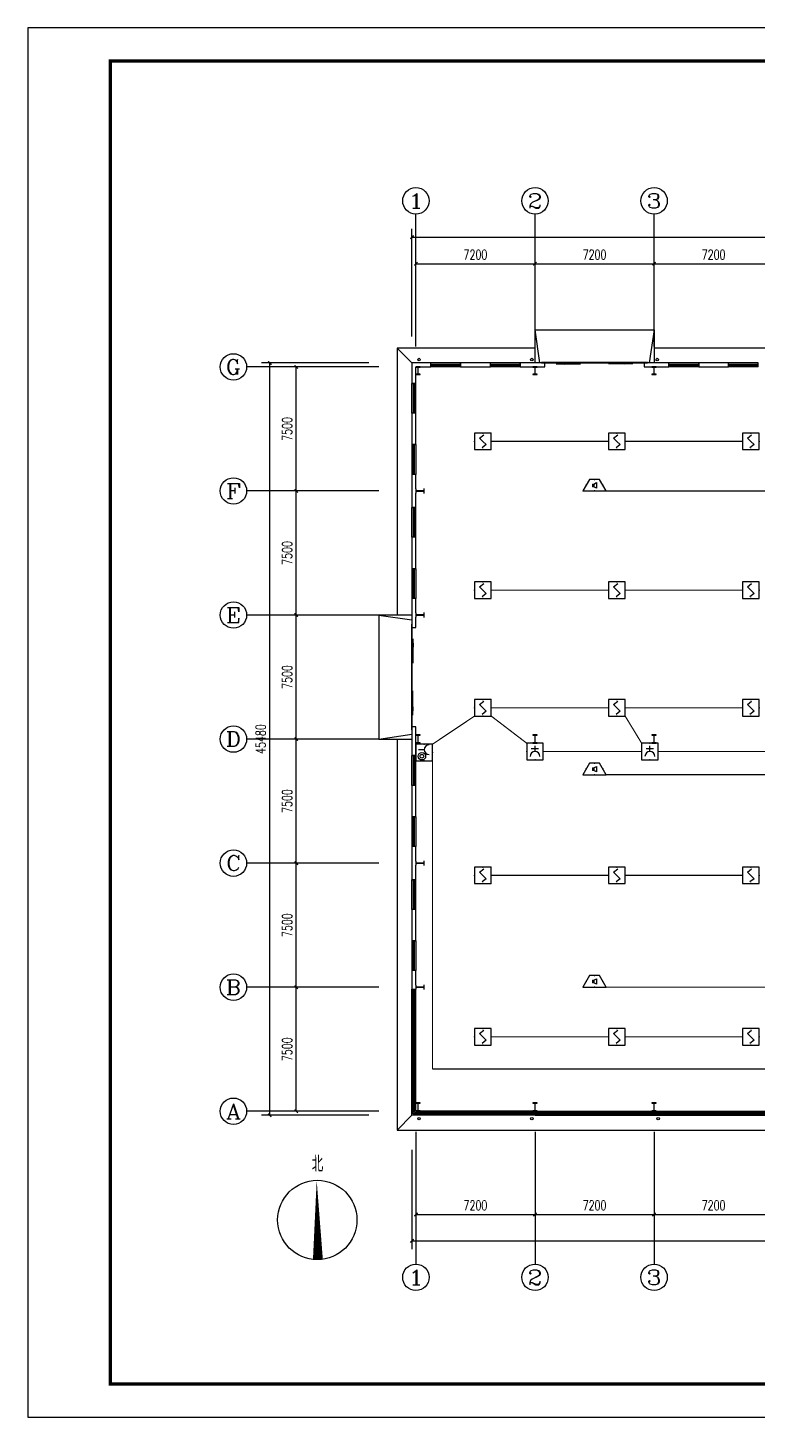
# Model space of a CAD drawing. Extents: x 4929870 to 5205508, y 4505833 to 4862647.
# Drawn here: x 5086708 to 5130884, y 4597045 to 4681045 of the extents above; entities that cross this region are included whole.
import ezdxf
from ezdxf.enums import TextEntityAlignment as Align

# ---------------------------------------------------------------- set-up
doc = ezdxf.new("R2010")
doc.units = 0
doc.header["$LTSCALE"] = 1000
doc.header["$MEASUREMENT"] = 0
doc.layers.get('0').update_dxf_attribs({"color": 4, "linetype": 'CONTINUOUS'})
doc.layers.get('Defpoints').update_dxf_attribs({"linetype": 'CONTINUOUS'})
for name, color, linetype in [('AXIS', 3, 'CONTINUOUS'), ('AXIS_TEXT', 7, 'CONTINUOUS'), ('COLUMN', 9, 'CONTINUOUS'), ('DIM_SYMB', 3, 'CONTINUOUS'), ('EQUIP-消防', 3, 'CONTINUOUS'), ('EVTR', 2, 'CONTINUOUS'), ('PUB_TEXT', 7, 'CONTINUOUS'), ('PUB_TITLE', 4, 'CONTINUOUS'), ('WALL', 5, 'CONTINUOUS'), ('WINDOW', 4, 'CONTINUOUS'), ('WIRE-消防广播', 5, 'TG_BC'), ('WIRE-消防电话', 6, 'TG_F'), ('WIRE-照明', 4, 'CONTINUOUS')]:
    doc.layers.add(name, color=color, linetype=linetype)
doc.styles.add('_TCH_AXIS', font='COMPLEX', dxfattribs={"bigfont": 'GBCBIG'})
doc.styles.add('_TCH_DIM', font='SIMPLEX', dxfattribs={"bigfont": 'GBCBIG'})
doc.styles.add('_TCH_DIM_T3', font='SIMPLEX', dxfattribs={"width": 0.705882, "bigfont": 'GBCBIG'})
doc.styles.add('COMPLEX', font='COMPLEX')
doc.styles.get("Standard").update_dxf_attribs({"font": 'GBENOR', "bigfont": 'GBCBIG'})
doc.styles.add('TG_LINETYPE', font='SIMPLEX', dxfattribs={"width": 0.8, "height": 3, "bigfont": 'HZTXT'})
doc.linetypes.add('TG_BC', pattern='A,2,-0.85,["BC",TG_LINETYPE,S=0.1,R=0,X=-0.65,Y=-0.15],0', length=2.85)
doc.linetypes.add('TG_C', pattern='A,2,-0.4,["C",TG_LINETYPE,S=0.1,R=0,X=-0.27,Y=-0.15],0', length=2.4)
doc.linetypes.add('TG_F', pattern='A,2,-0.4,["F",TG_LINETYPE,S=0.1,R=0,X=-0.28,Y=-0.15],0', length=2.4)
doc.dimstyles.new('_TCH_ARCH&&200', dxfattribs={"dimtxt": 595, "dimasz": 200, "dimexe": 500, "dimexo": 600, "dimgap": 252.5, "dimtad": 1, "dimdec": 0, "dimzin": 0, "dimdsep": 46, "dimtxsty": '_TCH_DIM_T3', "dimblk": 'ARCHTICK', "dimcen": 0.09, "dimclrt": 7, "dimazin": 2, "dimtfac": 1, "dimtdec": 0, "dimtix": 1, "dimtmove": 2, "dimatfit": 3, "dimfxl": 0, "dimtolj": 1, "dimtzin": 0, "dimarcsym": 0})

# ---------------------------------------------------------------- blocks, each defined once
blk = doc.blocks.new('$equip$00002649')
for p, q in [((-0.5, 0.5), (-0.5, -0.5)), ((0.5, 0.5), (-0.5, 0.5)), ((-0.2, 0.2), (0.05, 0.4)), ((0, 0), (-0.2, 0.2)), ((0, 0), (0.2, -0.2)), ((0.5, -0.5), (0.5, 0.5)), ((-0.5, -0.5), (0.5, -0.5)), ((0.2, -0.2), (-0.05, -0.4))]:
    blk.add_line(p, q)
at = {"const_width": 0.04}
blk.add_lwpolyline([(-0.5, 0.5), (0.5, 0.5), (0.5, -0.5), (-0.5, -0.5), (-0.5, 0.5), (0.5, 0.5)], dxfattribs=at)
for p in [(-0.5, 0), (0, 0.5), (0.5, 0), (0, -0.5)]:
    blk.add_point(p)
at = {"color": 7, "flags": 1}
for tag, height, p in [('A', 0.00002, (0, 0)), ('B', 0.4, (0.762, -0.208))]:
    blk.add_attdef(tag, text='', height=height, dxfattribs=at).set_placement(p, align=Align.MIDDLE_CENTER)
blk = doc.blocks.new('$equip$00002656')
for p, q in [((-0.5, 1), (-0.5, 0)), ((0.5, 1), (-0.5, 1)), ((0.5, 0), (0.5, 1)), ((-0.5, 0), (0.5, 0)), ((-0.219, 0.331), (0.222, 0.331)), ((0, 0.5), (0, 0.15))]:
    blk.add_line(p, q)
at = {"const_width": 0.04}
blk.add_lwpolyline([(-0.5, 1), (0.5, 1), (0.5, 0), (-0.5, 0), (-0.5, 1), (0.5, 1)], dxfattribs=at)
blk.add_arc((0, 0.8), 0.3, 180, 0)
for p in [(0, 1), (-0.5, 0.5), (0, 0), (0.5, 0.5)]:
    blk.add_point(p)
at = {"color": 7, "flags": 1}
for tag, height, p in [('A', 0.00002, (0, 0)), ('B', 0.4, (0.762, 0.292))]:
    blk.add_attdef(tag, text='', height=height, dxfattribs=at).set_placement(p, align=Align.MIDDLE_CENTER)
blk = doc.blocks.new('$equip$00002655')
for p, q in [((-0.5, 1), (-0.5, 0)), ((0.5, 1), (-0.5, 1)), ((0.5, 0), (0.5, 1)), ((-0.5, 0), (0.5, 0)), ((-0.169, 0.5), (-0.169, 0.15))]:
    blk.add_line(p, q)
at = {"const_width": 0.04}
blk.add_lwpolyline([(-0.5, 1), (0.5, 1), (0.5, 0), (-0.5, 0), (-0.5, 1), (0.5, 1)], dxfattribs=at)
for radius in [0.226, 0.113]:
    blk.add_circle((0.227, 0.36), radius)
blk.add_arc((-0.169, 0.8), 0.3, 180, 0)
for p in [(0, 1), (-0.5, 0.5), (0, 0), (0.5, 0.5)]:
    blk.add_point(p)
at = {"color": 7, "flags": 1}
for tag, height, p in [('A', 0.00002, (0, 0)), ('B', 0.4, (0.762, 0.292))]:
    blk.add_attdef(tag, text='', height=height, dxfattribs=at).set_placement(p, align=Align.MIDDLE_CENTER)
blk = doc.blocks.new('$equip$00002677')
for p, q in [((-0.3, 0.699), (-0.703, 0)), ((-0.703, 0), (0.703, 0)), ((0.3, 0.699), (-0.3, 0.699)), ((-0.117, 0.421), (-0.117, 0.26)), ((-0.117, 0.421), (-0.036, 0.421)), ((-0.036, 0.26), (-0.117, 0.26)), ((-0.036, 0.421), (0.118, 0.503)), ((-0.036, 0.421), (-0.036, 0.26)), ((0.118, 0.173), (-0.036, 0.26)), ((0.118, 0.503), (0.118, 0.173)), ((0.703, 0), (0.3, 0.699))]:
    blk.add_line(p, q)
at = {"const_width": 0.04}
blk.add_lwpolyline([(-0.3, 0.699), (0.3, 0.699), (0.703, 0), (-0.703, 0), (-0.3, 0.699), (0.3, 0.699)], dxfattribs=at)
blk.add_lwpolyline([(-0.3, 0.699), (0.3, 0.699), (0.703, 0), (-0.703, 0), (-0.3, 0.699), (0.3, 0.699)], dxfattribs=at)
for p in [(-0.501, 0.349), (0, 0.699), (0, 0), (0.502, 0.349)]:
    blk.add_point(p)
at = {"color": 7, "flags": 1}
for tag, height, p in [('A', 0.00002, (0, 0)), ('B', 0.4, (0.961, 0.299))]:
    blk.add_attdef(tag, text='', height=height, dxfattribs=at).set_placement(p, align=Align.MIDDLE_CENTER)
blk = doc.blocks.new('_ArchTick')
at = {"color": 0, "linetype": 'ByBlock', "const_width": 0.4}
blk.add_lwpolyline([(-0.5, -0.5), (0.5, 0.5)], dxfattribs=at)
blk = doc.blocks.new('*D101')
at = {"layer": 'AXIS', "color": 0, "lineweight": -2}
for p, q in [((5110184, 4662382), (5110184, 4667282)), ((5117384, 4662382), (5117384, 4667282)), ((5110184, 4666782), (5117384, 4666782))]:
    blk.add_line(p, q, dxfattribs=at)
at = {"layer": 'Defpoints', "color": 0}
for p in [(5117384, 4666782), (5110184, 4661782), (5117384, 4661782)]:
    blk.add_point(p, dxfattribs=at)
at = {"layer": 'AXIS', "color": 0, "lineweight": -2, "xscale": 200, "yscale": 200, "zscale": 200, "rotation": 180}
blk.add_blockref('_ArchTick', (5110184, 4666782), dxfattribs=at)
at = {"layer": 'AXIS', "color": 0, "lineweight": -2, "xscale": 200, "yscale": 200, "zscale": 200}
blk.add_blockref('_ArchTick', (5117384, 4666782), dxfattribs=at)
at = {"layer": 'AXIS', "color": 7, "insert": (5113784, 4667332), "char_height": 595, "attachment_point": 5, "style": '_TCH_DIM_T3'}
blk.add_mtext('\\A1;7200', dxfattribs=at)
blk = doc.blocks.new('*D102')
at = {"layer": 'AXIS', "color": 0, "lineweight": -2}
for p, q in [((5117384, 4662382), (5117384, 4667282)), ((5124584, 4662382), (5124584, 4667282)), ((5117384, 4666782), (5124584, 4666782))]:
    blk.add_line(p, q, dxfattribs=at)
at = {"layer": 'Defpoints', "color": 0}
for p in [(5124584, 4666782), (5117384, 4661782), (5124584, 4661782)]:
    blk.add_point(p, dxfattribs=at)
at = {"layer": 'AXIS', "color": 0, "lineweight": -2, "xscale": 200, "yscale": 200, "zscale": 200, "rotation": 180}
blk.add_blockref('_ArchTick', (5117384, 4666782), dxfattribs=at)
at = {"layer": 'AXIS', "color": 0, "lineweight": -2, "xscale": 200, "yscale": 200, "zscale": 200}
blk.add_blockref('_ArchTick', (5124584, 4666782), dxfattribs=at)
at = {"layer": 'AXIS', "color": 7, "insert": (5120984, 4667332), "char_height": 595, "attachment_point": 5, "style": '_TCH_DIM_T3'}
blk.add_mtext('\\A1;7200', dxfattribs=at)
blk = doc.blocks.new('*D103')
at = {"layer": 'AXIS', "color": 0, "lineweight": -2}
for p, q in [((5124584, 4662382), (5124584, 4667282)), ((5131784, 4662382), (5131784, 4667282)), ((5124584, 4666782), (5131784, 4666782))]:
    blk.add_line(p, q, dxfattribs=at)
at = {"layer": 'Defpoints', "color": 0}
for p in [(5131784, 4666782), (5124584, 4661782), (5131784, 4661782)]:
    blk.add_point(p, dxfattribs=at)
at = {"layer": 'AXIS', "color": 0, "lineweight": -2, "xscale": 200, "yscale": 200, "zscale": 200, "rotation": 180}
blk.add_blockref('_ArchTick', (5124584, 4666782), dxfattribs=at)
at = {"layer": 'AXIS', "color": 0, "lineweight": -2, "xscale": 200, "yscale": 200, "zscale": 200}
blk.add_blockref('_ArchTick', (5131784, 4666782), dxfattribs=at)
at = {"layer": 'AXIS', "color": 7, "insert": (5128184, 4667332), "char_height": 595, "attachment_point": 5, "style": '_TCH_DIM_T3'}
blk.add_mtext('\\A1;7200', dxfattribs=at)
blk = doc.blocks.new('*D110')
at = {"layer": 'AXIS', "color": 0, "lineweight": -2}
for p, q in [((5109944, 4662382), (5109944, 4668882)), ((5175224, 4662382), (5175224, 4668882)), ((5109944, 4668382), (5175224, 4668382))]:
    blk.add_line(p, q, dxfattribs=at)
at = {"layer": 'Defpoints', "color": 0}
for p in [(5175224, 4668382), (5109944, 4661782), (5175224, 4661782)]:
    blk.add_point(p, dxfattribs=at)
at = {"layer": 'AXIS', "color": 0, "lineweight": -2, "xscale": 200, "yscale": 200, "zscale": 200, "rotation": 180}
blk.add_blockref('_ArchTick', (5109944, 4668382), dxfattribs=at)
at = {"layer": 'AXIS', "color": 0, "lineweight": -2, "xscale": 200, "yscale": 200, "zscale": 200}
blk.add_blockref('_ArchTick', (5175224, 4668382), dxfattribs=at)
at = {"layer": 'AXIS', "color": 7, "insert": (5142584, 4668932), "char_height": 595, "attachment_point": 5, "style": '_TCH_DIM_T3'}
blk.add_mtext('\\A1;65280', dxfattribs=at)
blk = doc.blocks.new('*D111')
at = {"layer": 'AXIS', "color": 0, "lineweight": -2}
for p, q in [((5110184, 4613702), (5110184, 4608802)), ((5117384, 4613702), (5117384, 4608802)), ((5110184, 4609302), (5117384, 4609302))]:
    blk.add_line(p, q, dxfattribs=at)
at = {"layer": 'Defpoints', "color": 0}
for p in [(5110184, 4614302), (5117384, 4614302), (5117384, 4609302)]:
    blk.add_point(p, dxfattribs=at)
at = {"layer": 'AXIS', "color": 0, "lineweight": -2, "xscale": 200, "yscale": 200, "zscale": 200, "rotation": 180}
blk.add_blockref('_ArchTick', (5110184, 4609302), dxfattribs=at)
at = {"layer": 'AXIS', "color": 0, "lineweight": -2, "xscale": 200, "yscale": 200, "zscale": 200}
blk.add_blockref('_ArchTick', (5117384, 4609302), dxfattribs=at)
at = {"layer": 'AXIS', "color": 7, "insert": (5113784, 4609852), "char_height": 595, "attachment_point": 5, "style": '_TCH_DIM_T3'}
blk.add_mtext('\\A1;7200', dxfattribs=at)
blk = doc.blocks.new('*D112')
at = {"layer": 'AXIS', "color": 0, "lineweight": -2}
for p, q in [((5117384, 4613702), (5117384, 4608802)), ((5124584, 4613702), (5124584, 4608802)), ((5117384, 4609302), (5124584, 4609302))]:
    blk.add_line(p, q, dxfattribs=at)
at = {"layer": 'Defpoints', "color": 0}
for p in [(5117384, 4614302), (5124584, 4614302), (5124584, 4609302)]:
    blk.add_point(p, dxfattribs=at)
at = {"layer": 'AXIS', "color": 0, "lineweight": -2, "xscale": 200, "yscale": 200, "zscale": 200, "rotation": 180}
blk.add_blockref('_ArchTick', (5117384, 4609302), dxfattribs=at)
at = {"layer": 'AXIS', "color": 0, "lineweight": -2, "xscale": 200, "yscale": 200, "zscale": 200}
blk.add_blockref('_ArchTick', (5124584, 4609302), dxfattribs=at)
at = {"layer": 'AXIS', "color": 7, "insert": (5120984, 4609852), "char_height": 595, "attachment_point": 5, "style": '_TCH_DIM_T3'}
blk.add_mtext('\\A1;7200', dxfattribs=at)
blk = doc.blocks.new('*D113')
at = {"layer": 'AXIS', "color": 0, "lineweight": -2}
for p, q in [((5124584, 4613702), (5124584, 4608802)), ((5131784, 4613702), (5131784, 4608802)), ((5124584, 4609302), (5131784, 4609302))]:
    blk.add_line(p, q, dxfattribs=at)
at = {"layer": 'Defpoints', "color": 0}
for p in [(5124584, 4614302), (5131784, 4614302), (5131784, 4609302)]:
    blk.add_point(p, dxfattribs=at)
at = {"layer": 'AXIS', "color": 0, "lineweight": -2, "xscale": 200, "yscale": 200, "zscale": 200, "rotation": 180}
blk.add_blockref('_ArchTick', (5124584, 4609302), dxfattribs=at)
at = {"layer": 'AXIS', "color": 0, "lineweight": -2, "xscale": 200, "yscale": 200, "zscale": 200}
blk.add_blockref('_ArchTick', (5131784, 4609302), dxfattribs=at)
at = {"layer": 'AXIS', "color": 7, "insert": (5128184, 4609852), "char_height": 595, "attachment_point": 5, "style": '_TCH_DIM_T3'}
blk.add_mtext('\\A1;7200', dxfattribs=at)
blk = doc.blocks.new('*D120')
at = {"layer": 'AXIS', "color": 0, "lineweight": -2}
for p, q in [((5109944, 4613202), (5109944, 4607202)), ((5175224, 4613202), (5175224, 4607202)), ((5109944, 4607702), (5175224, 4607702))]:
    blk.add_line(p, q, dxfattribs=at)
at = {"layer": 'Defpoints', "color": 0}
for p in [(5109944, 4613802), (5175224, 4613802), (5175224, 4607702)]:
    blk.add_point(p, dxfattribs=at)
at = {"layer": 'AXIS', "color": 0, "lineweight": -2, "xscale": 200, "yscale": 200, "zscale": 200, "rotation": 180}
blk.add_blockref('_ArchTick', (5109944, 4607702), dxfattribs=at)
at = {"layer": 'AXIS', "color": 0, "lineweight": -2, "xscale": 200, "yscale": 200, "zscale": 200}
blk.add_blockref('_ArchTick', (5175224, 4607702), dxfattribs=at)
at = {"layer": 'AXIS', "color": 7, "insert": (5142584, 4608252), "char_height": 595, "attachment_point": 5, "style": '_TCH_DIM_T3'}
blk.add_mtext('\\A1;65280', dxfattribs=at)
blk = doc.blocks.new('*D128')
at = {"layer": 'AXIS', "color": 0, "lineweight": -2}
for p, q in [((5107344, 4623042), (5102444, 4623042)), ((5102944, 4615542), (5102944, 4623042)), ((5107344, 4615542), (5102444, 4615542))]:
    blk.add_line(p, q, dxfattribs=at)
at = {"layer": 'Defpoints', "color": 0}
for p in [(5102944, 4623042), (5107944, 4623042), (5107944, 4615542)]:
    blk.add_point(p, dxfattribs=at)
at = {"layer": 'AXIS', "color": 0, "lineweight": -2, "xscale": 200, "yscale": 200, "zscale": 200}
for p, rotation in [((5102944, 4623042), 90), ((5102944, 4615542), 270)]:
    blk.add_blockref('_ArchTick', p, dxfattribs=dict(at, rotation=rotation))
at = {"layer": 'AXIS', "color": 7, "insert": (5102394, 4619292), "char_height": 595, "attachment_point": 5, "rotation": 90, "style": '_TCH_DIM_T3'}
blk.add_mtext('\\A1;7500', dxfattribs=at)
blk = doc.blocks.new('*D129')
at = {"layer": 'AXIS', "color": 0, "lineweight": -2}
for p, q in [((5107344, 4630542), (5102444, 4630542)), ((5102944, 4623042), (5102944, 4630542)), ((5107344, 4623042), (5102444, 4623042))]:
    blk.add_line(p, q, dxfattribs=at)
at = {"layer": 'Defpoints', "color": 0}
for p in [(5102944, 4630542), (5107944, 4630542), (5107944, 4623042)]:
    blk.add_point(p, dxfattribs=at)
at = {"layer": 'AXIS', "color": 0, "lineweight": -2, "xscale": 200, "yscale": 200, "zscale": 200}
for p, rotation in [((5102944, 4630542), 90), ((5102944, 4623042), 270)]:
    blk.add_blockref('_ArchTick', p, dxfattribs=dict(at, rotation=rotation))
at = {"layer": 'AXIS', "color": 7, "insert": (5102394, 4626792), "char_height": 595, "attachment_point": 5, "rotation": 90, "style": '_TCH_DIM_T3'}
blk.add_mtext('\\A1;7500', dxfattribs=at)
blk = doc.blocks.new('*D130')
at = {"layer": 'AXIS', "color": 0, "lineweight": -2}
for p, q in [((5107344, 4638042), (5102444, 4638042)), ((5102944, 4630542), (5102944, 4638042)), ((5107344, 4630542), (5102444, 4630542))]:
    blk.add_line(p, q, dxfattribs=at)
at = {"layer": 'Defpoints', "color": 0}
for p in [(5102944, 4638042), (5107944, 4638042), (5107944, 4630542)]:
    blk.add_point(p, dxfattribs=at)
at = {"layer": 'AXIS', "color": 0, "lineweight": -2, "xscale": 200, "yscale": 200, "zscale": 200}
for p, rotation in [((5102944, 4638042), 90), ((5102944, 4630542), 270)]:
    blk.add_blockref('_ArchTick', p, dxfattribs=dict(at, rotation=rotation))
at = {"layer": 'AXIS', "color": 7, "insert": (5102394, 4634292), "char_height": 595, "attachment_point": 5, "rotation": 90, "style": '_TCH_DIM_T3'}
blk.add_mtext('\\A1;7500', dxfattribs=at)
blk = doc.blocks.new('*D131')
at = {"layer": 'AXIS', "color": 0, "lineweight": -2}
for p, q in [((5107344, 4645542), (5102444, 4645542)), ((5102944, 4638042), (5102944, 4645542)), ((5107344, 4638042), (5102444, 4638042))]:
    blk.add_line(p, q, dxfattribs=at)
at = {"layer": 'Defpoints', "color": 0}
for p in [(5102944, 4645542), (5107944, 4645542), (5107944, 4638042)]:
    blk.add_point(p, dxfattribs=at)
at = {"layer": 'AXIS', "color": 0, "lineweight": -2, "xscale": 200, "yscale": 200, "zscale": 200}
for p, rotation in [((5102944, 4645542), 90), ((5102944, 4638042), 270)]:
    blk.add_blockref('_ArchTick', p, dxfattribs=dict(at, rotation=rotation))
at = {"layer": 'AXIS', "color": 7, "insert": (5102394, 4641792), "char_height": 595, "attachment_point": 5, "rotation": 90, "style": '_TCH_DIM_T3'}
blk.add_mtext('\\A1;7500', dxfattribs=at)
blk = doc.blocks.new('*D132')
at = {"layer": 'AXIS', "color": 0, "lineweight": -2}
for p, q in [((5107344, 4653042), (5102444, 4653042)), ((5102944, 4645542), (5102944, 4653042)), ((5107344, 4645542), (5102444, 4645542))]:
    blk.add_line(p, q, dxfattribs=at)
at = {"layer": 'Defpoints', "color": 0}
for p in [(5102944, 4653042), (5107944, 4653042), (5107944, 4645542)]:
    blk.add_point(p, dxfattribs=at)
at = {"layer": 'AXIS', "color": 0, "lineweight": -2, "xscale": 200, "yscale": 200, "zscale": 200}
for p, rotation in [((5102944, 4653042), 90), ((5102944, 4645542), 270)]:
    blk.add_blockref('_ArchTick', p, dxfattribs=dict(at, rotation=rotation))
at = {"layer": 'AXIS', "color": 7, "insert": (5102394, 4649292), "char_height": 595, "attachment_point": 5, "rotation": 90, "style": '_TCH_DIM_T3'}
blk.add_mtext('\\A1;7500', dxfattribs=at)
blk = doc.blocks.new('*D133')
at = {"layer": 'AXIS', "color": 0, "lineweight": -2}
for p, q in [((5107344, 4660542), (5102444, 4660542)), ((5102944, 4653042), (5102944, 4660542)), ((5107344, 4653042), (5102444, 4653042))]:
    blk.add_line(p, q, dxfattribs=at)
at = {"layer": 'Defpoints', "color": 0}
for p in [(5102944, 4660542), (5107944, 4660542), (5107944, 4653042)]:
    blk.add_point(p, dxfattribs=at)
at = {"layer": 'AXIS', "color": 0, "lineweight": -2, "xscale": 200, "yscale": 200, "zscale": 200}
for p, rotation in [((5102944, 4660542), 90), ((5102944, 4653042), 270)]:
    blk.add_blockref('_ArchTick', p, dxfattribs=dict(at, rotation=rotation))
at = {"layer": 'AXIS', "color": 7, "insert": (5102394, 4656792), "char_height": 595, "attachment_point": 5, "rotation": 90, "style": '_TCH_DIM_T3'}
blk.add_mtext('\\A1;7500', dxfattribs=at)
blk = doc.blocks.new('*D134')
at = {"layer": 'AXIS', "color": 0, "lineweight": -2}
for p, q in [((5107344, 4660782), (5100844, 4660782)), ((5101344, 4615302), (5101344, 4660782)), ((5107344, 4615302), (5100844, 4615302))]:
    blk.add_line(p, q, dxfattribs=at)
at = {"layer": 'Defpoints', "color": 0}
for p in [(5101344, 4660782), (5107944, 4660782), (5107944, 4615302)]:
    blk.add_point(p, dxfattribs=at)
at = {"layer": 'AXIS', "color": 0, "lineweight": -2, "xscale": 200, "yscale": 200, "zscale": 200}
for p, rotation in [((5101344, 4660782), 90), ((5101344, 4615302), 270)]:
    blk.add_blockref('_ArchTick', p, dxfattribs=dict(at, rotation=rotation))
at = {"layer": 'AXIS', "color": 7, "insert": (5100794, 4638042), "char_height": 595, "attachment_point": 5, "rotation": 90, "style": '_TCH_DIM_T3'}
blk.add_mtext('\\A1;45480', dxfattribs=at)
blk = doc.blocks.new('$TCHSYS$WIN2D')
for p, q in [((-0.5, 0.5), (0.5, 0.5)), ((-0.5, 0.5), (-0.5, -0.5)), ((0.5, 0.5), (0.5, -0.5)), ((0.5, 0.167), (-0.5, 0.167)), ((0.5, -0.167), (-0.5, -0.167)), ((-0.5, -0.5), (0.5, -0.5))]:
    blk.add_line(p, q)
blk = doc.blocks.new('$DorLib2D$00000130')
at = {"color": 0, "linetype": 'Continuous'}
for p, q in [((-0.533, 0.66), (-0.533, 0.513)), ((0, 0.66), (-0.533, 0.66)), ((0, 0.513), (0, 0.66)), ((0.533, 0.66), (0, 0.66)), ((0.533, 0.66), (0.533, 0.513)), ((0, 0.513), (-0.533, 0.513)), ((0.533, 0.513), (0, 0.513)), ((-0.385, 0.269), (-0.14, 0.269)), ((-0.385, 0.269), (-0.3, 0.214)), ((-0.3, 0.214), (-0.3, 0.269)), ((0.385, 0.269), (0.14, 0.269)), ((0.3, 0.214), (0.3, 0.269)), ((0.385, 0.269), (0.3, 0.214))]:
    blk.add_line(p, q, dxfattribs=at)
blk = doc.blocks.new('_AXISO')
blk.add_circle((0, 0), 0.5)
at = {"layer": 'AXIS_TEXT', "style": 'COMPLEX', "width": 1.041667}
blk.add_attdef('A', text='', height=0.56, dxfattribs=at).set_placement((-0.25, -0.28), (0.25, -0.28), align=Align.FIT)

msp = doc.modelspace()

# ---------------------------------------------------------------- linework, layer by layer
for p, q in [((5107943.9, 4645542.1), (5109943.9, 4645242.1)), ((5107943.9, 4638042.1), (5109943.9, 4638342.1)), ((5117383.9, 4615542.1), (5138983.9, 4615542.1)), ((5117383.9, 4615462.1), (5138983.9, 4615462.1)), ((5117383.9, 4615382.1), (5138983.9, 4615382.1)), ((5117383.9, 4615302.1), (5138983.9, 4615302.1))]:
    msp.add_line(p, q)
for points in [[(5117383.9, 4660782.1), (5117383.9, 4662782.1), (5124583.9, 4662782.1), (5124583.9, 4660782.1)], [(5117683.9, 4660782.1), (5117383.9, 4662782.1), (5124583.9, 4662782.1), (5124283.9, 4660782.1)], [(5117383.9, 4661682.1), (5109043.9, 4661682.1), (5109043.9, 4645542.1)], [(5109943.9, 4660782.1), (5109043.9, 4661682.1)], [(5160583.9, 4661682.1), (5124583.9, 4661682.1)], [(5109943.9, 4645542.1), (5107943.9, 4645542.1), (5107943.9, 4638042.1), (5109943.9, 4638042.1)], [(5109043.9, 4638042.1), (5109043.9, 4614402.1), (5138983.9, 4614402.1)], [(5117383.9, 4615302.1), (5109943.9, 4615302.1), (5109943.9, 4622922.1)], [(5117383.9, 4615382.1), (5110023.9, 4615382.1), (5110023.9, 4622922.1)], [(5117383.9, 4615462.1), (5110103.9, 4615462.1), (5110103.9, 4622922.1)], [(5117383.9, 4615542.1), (5110183.9, 4615542.1), (5110183.9, 4622922.1)], [(5109943.9, 4615302.1), (5109043.9, 4614402.1)]]:
    msp.add_lwpolyline(points)
at = {"layer": 'AXIS'}
for p, q in [((5110183.9, 4661782.1), (5110183.9, 4669782.1)), ((5117383.9, 4661782.1), (5117383.9, 4669782.1)), ((5124583.9, 4661782.1), (5124583.9, 4669782.1)), ((5107943.9, 4660542.1), (5099943.9, 4660542.1)), ((5107943.9, 4653042.1), (5099943.9, 4653042.1)), ((5107943.9, 4645542.1), (5099943.9, 4645542.1)), ((5107943.9, 4638042.1), (5099943.9, 4638042.1)), ((5107943.9, 4630542.1), (5099943.9, 4630542.1)), ((5107943.9, 4623042.1), (5099943.9, 4623042.1)), ((5107943.9, 4615542.1), (5099943.9, 4615542.1)), ((5110183.9, 4614302.1), (5110183.9, 4606302.1)), ((5117383.9, 4614302.1), (5117383.9, 4606302.1)), ((5124583.9, 4614302.1), (5124583.9, 4606302.1))]:
    msp.add_line(p, q, dxfattribs=at)
at = {"layer": 'COLUMN', "color": 5}
for p, q in [((5110433.9, 4660542.1), (5110183.9, 4660542.1)), ((5110183.9, 4660542.1), (5110183.9, 4660524.1)), ((5110183.9, 4660524.1), (5110298.9, 4660524.1)), ((5110298.9, 4660524.1), (5110303.9, 4660519.1)), ((5110303.9, 4660519.1), (5110303.9, 4660115.1)), ((5110313.9, 4660519.1), (5110318.9, 4660524.1)), ((5110313.9, 4660115.1), (5110313.9, 4660519.1)), ((5110318.9, 4660524.1), (5110433.9, 4660524.1)), ((5110433.9, 4660524.1), (5110433.9, 4660542.1)), ((5117508.9, 4660542.1), (5117258.9, 4660542.1)), ((5117258.9, 4660542.1), (5117258.9, 4660524.1)), ((5117258.9, 4660524.1), (5117373.9, 4660524.1)), ((5117373.9, 4660524.1), (5117378.9, 4660519.1)), ((5117378.9, 4660519.1), (5117378.9, 4660115.1)), ((5117388.9, 4660519.1), (5117393.9, 4660524.1)), ((5117388.9, 4660115.1), (5117388.9, 4660519.1)), ((5117393.9, 4660524.1), (5117508.9, 4660524.1)), ((5117508.9, 4660524.1), (5117508.9, 4660542.1)), ((5124708.9, 4660542.1), (5124458.9, 4660542.1)), ((5124458.9, 4660542.1), (5124458.9, 4660524.1)), ((5124458.9, 4660524.1), (5124573.9, 4660524.1)), ((5124573.9, 4660524.1), (5124578.9, 4660519.1)), ((5124578.9, 4660519.1), (5124578.9, 4660115.1)), ((5124588.9, 4660519.1), (5124593.9, 4660524.1)), ((5124588.9, 4660115.1), (5124588.9, 4660519.1)), ((5124593.9, 4660524.1), (5124708.9, 4660524.1)), ((5124708.9, 4660524.1), (5124708.9, 4660542.1)), ((5110298.9, 4660110.1), (5110183.9, 4660110.1)), ((5110183.9, 4660110.1), (5110183.9, 4660092.1)), ((5110183.9, 4660092.1), (5110433.9, 4660092.1)), ((5110303.9, 4660115.1), (5110298.9, 4660110.1)), ((5110318.9, 4660110.1), (5110313.9, 4660115.1)), ((5110433.9, 4660110.1), (5110318.9, 4660110.1)), ((5110433.9, 4660092.1), (5110433.9, 4660110.1)), ((5117373.9, 4660110.1), (5117258.9, 4660110.1)), ((5117258.9, 4660110.1), (5117258.9, 4660092.1)), ((5117258.9, 4660092.1), (5117508.9, 4660092.1)), ((5117378.9, 4660115.1), (5117373.9, 4660110.1)), ((5117393.9, 4660110.1), (5117388.9, 4660115.1)), ((5117508.9, 4660110.1), (5117393.9, 4660110.1)), ((5117508.9, 4660092.1), (5117508.9, 4660110.1)), ((5124573.9, 4660110.1), (5124458.9, 4660110.1)), ((5124458.9, 4660110.1), (5124458.9, 4660092.1)), ((5124458.9, 4660092.1), (5124708.9, 4660092.1)), ((5124578.9, 4660115.1), (5124573.9, 4660110.1)), ((5124593.9, 4660110.1), (5124588.9, 4660115.1)), ((5124708.9, 4660110.1), (5124593.9, 4660110.1)), ((5124708.9, 4660092.1), (5124708.9, 4660110.1)), ((5110199.9, 4653167.1), (5110183.9, 4653167.1)), ((5110183.9, 4653167.1), (5110183.9, 4652917.1)), ((5110183.9, 4652917.1), (5110199.9, 4652917.1)), ((5110199.9, 4653052.1), (5110199.9, 4653167.1)), ((5110204.9, 4653047.1), (5110199.9, 4653052.1)), ((5110199.9, 4653032.1), (5110204.9, 4653037.1)), ((5110199.9, 4652917.1), (5110199.9, 4653032.1)), ((5110662.9, 4653047.1), (5110204.9, 4653047.1)), ((5110204.9, 4653037.1), (5110662.9, 4653037.1)), ((5110667.9, 4653052.1), (5110662.9, 4653047.1)), ((5110662.9, 4653037.1), (5110667.9, 4653032.1)), ((5110683.9, 4653167.1), (5110667.9, 4653167.1)), ((5110667.9, 4653167.1), (5110667.9, 4653052.1)), ((5110667.9, 4653032.1), (5110667.9, 4652917.1)), ((5110667.9, 4652917.1), (5110683.9, 4652917.1)), ((5110683.9, 4652917.1), (5110683.9, 4653167.1)), ((5110199.9, 4645667.1), (5110183.9, 4645667.1)), ((5110183.9, 4645667.1), (5110183.9, 4645417.1)), ((5110183.9, 4645417.1), (5110199.9, 4645417.1)), ((5110199.9, 4645552.1), (5110199.9, 4645667.1)), ((5110204.9, 4645547.1), (5110199.9, 4645552.1)), ((5110199.9, 4645532.1), (5110204.9, 4645537.1)), ((5110199.9, 4645417.1), (5110199.9, 4645532.1)), ((5110662.9, 4645547.1), (5110204.9, 4645547.1)), ((5110204.9, 4645537.1), (5110662.9, 4645537.1)), ((5110667.9, 4645552.1), (5110662.9, 4645547.1)), ((5110662.9, 4645537.1), (5110667.9, 4645532.1)), ((5110683.9, 4645667.1), (5110667.9, 4645667.1)), ((5110667.9, 4645667.1), (5110667.9, 4645552.1)), ((5110667.9, 4645532.1), (5110667.9, 4645417.1)), ((5110667.9, 4645417.1), (5110683.9, 4645417.1)), ((5110683.9, 4645417.1), (5110683.9, 4645667.1)), ((5110433.9, 4638292.1), (5110183.9, 4638292.1)), ((5110183.9, 4638292.1), (5110183.9, 4638276.1)), ((5110183.9, 4638276.1), (5110298.9, 4638276.1)), ((5110298.9, 4637808.1), (5110183.9, 4637808.1)), ((5110183.9, 4637808.1), (5110183.9, 4637792.1)), ((5110183.9, 4637792.1), (5110433.9, 4637792.1)), ((5110298.9, 4638276.1), (5110303.9, 4638271.1)), ((5110303.9, 4637813.1), (5110298.9, 4637808.1)), ((5110303.9, 4638271.1), (5110303.9, 4637813.1)), ((5110313.9, 4638271.1), (5110318.9, 4638276.1)), ((5110313.9, 4637813.1), (5110313.9, 4638271.1)), ((5110318.9, 4637808.1), (5110313.9, 4637813.1)), ((5110318.9, 4638276.1), (5110433.9, 4638276.1)), ((5110433.9, 4637808.1), (5110318.9, 4637808.1)), ((5110433.9, 4638276.1), (5110433.9, 4638292.1)), ((5110433.9, 4637792.1), (5110433.9, 4637808.1)), ((5117508.9, 4638292.1), (5117258.9, 4638292.1)), ((5117258.9, 4638292.1), (5117258.9, 4638276.1)), ((5117258.9, 4638276.1), (5117373.9, 4638276.1)), ((5117373.9, 4637808.1), (5117258.9, 4637808.1)), ((5117258.9, 4637808.1), (5117258.9, 4637792.1)), ((5117258.9, 4637792.1), (5117508.9, 4637792.1)), ((5117373.9, 4638276.1), (5117378.9, 4638271.1)), ((5117378.9, 4637813.1), (5117373.9, 4637808.1)), ((5117378.9, 4638271.1), (5117378.9, 4637813.1)), ((5117388.9, 4638271.1), (5117393.9, 4638276.1)), ((5117388.9, 4637813.1), (5117388.9, 4638271.1)), ((5117393.9, 4637808.1), (5117388.9, 4637813.1)), ((5117393.9, 4638276.1), (5117508.9, 4638276.1)), ((5117508.9, 4637808.1), (5117393.9, 4637808.1)), ((5117508.9, 4638276.1), (5117508.9, 4638292.1)), ((5117508.9, 4637792.1), (5117508.9, 4637808.1)), ((5124708.9, 4638292.1), (5124458.9, 4638292.1)), ((5124458.9, 4638292.1), (5124458.9, 4638276.1)), ((5124458.9, 4638276.1), (5124573.9, 4638276.1)), ((5124573.9, 4637808.1), (5124458.9, 4637808.1)), ((5124458.9, 4637808.1), (5124458.9, 4637792.1)), ((5124458.9, 4637792.1), (5124708.9, 4637792.1)), ((5124573.9, 4638276.1), (5124578.9, 4638271.1)), ((5124578.9, 4637813.1), (5124573.9, 4637808.1)), ((5124578.9, 4638271.1), (5124578.9, 4637813.1)), ((5124588.9, 4638271.1), (5124593.9, 4638276.1)), ((5124588.9, 4637813.1), (5124588.9, 4638271.1)), ((5124593.9, 4637808.1), (5124588.9, 4637813.1)), ((5124593.9, 4638276.1), (5124708.9, 4638276.1)), ((5124708.9, 4637808.1), (5124593.9, 4637808.1)), ((5124708.9, 4638276.1), (5124708.9, 4638292.1)), ((5124708.9, 4637792.1), (5124708.9, 4637808.1)), ((5110199.9, 4630667.1), (5110183.9, 4630667.1)), ((5110183.9, 4630667.1), (5110183.9, 4630417.1)), ((5110183.9, 4630417.1), (5110199.9, 4630417.1)), ((5110199.9, 4630552.1), (5110199.9, 4630667.1)), ((5110204.9, 4630547.1), (5110199.9, 4630552.1)), ((5110199.9, 4630532.1), (5110204.9, 4630537.1)), ((5110199.9, 4630417.1), (5110199.9, 4630532.1)), ((5110662.9, 4630547.1), (5110204.9, 4630547.1)), ((5110204.9, 4630537.1), (5110662.9, 4630537.1)), ((5110667.9, 4630552.1), (5110662.9, 4630547.1)), ((5110662.9, 4630537.1), (5110667.9, 4630532.1)), ((5110683.9, 4630667.1), (5110667.9, 4630667.1)), ((5110667.9, 4630667.1), (5110667.9, 4630552.1)), ((5110667.9, 4630532.1), (5110667.9, 4630417.1)), ((5110667.9, 4630417.1), (5110683.9, 4630417.1)), ((5110683.9, 4630417.1), (5110683.9, 4630667.1)), ((5110199.9, 4623167.1), (5110183.9, 4623167.1)), ((5110183.9, 4623167.1), (5110183.9, 4622917.1)), ((5110183.9, 4622917.1), (5110199.9, 4622917.1)), ((5110199.9, 4623052.1), (5110199.9, 4623167.1)), ((5110204.9, 4623047.1), (5110199.9, 4623052.1)), ((5110199.9, 4623032.1), (5110204.9, 4623037.1)), ((5110199.9, 4622917.1), (5110199.9, 4623032.1)), ((5110662.9, 4623047.1), (5110204.9, 4623047.1)), ((5110204.9, 4623037.1), (5110662.9, 4623037.1)), ((5110667.9, 4623052.1), (5110662.9, 4623047.1)), ((5110662.9, 4623037.1), (5110667.9, 4623032.1)), ((5110683.9, 4623167.1), (5110667.9, 4623167.1)), ((5110667.9, 4623167.1), (5110667.9, 4623052.1)), ((5110667.9, 4623032.1), (5110667.9, 4622917.1)), ((5110667.9, 4622917.1), (5110683.9, 4622917.1)), ((5110683.9, 4622917.1), (5110683.9, 4623167.1)), ((5110433.9, 4616042.1), (5110183.9, 4616042.1)), ((5110183.9, 4616042.1), (5110183.9, 4616026.1)), ((5110183.9, 4616026.1), (5110298.9, 4616026.1)), ((5110298.9, 4616026.1), (5110303.9, 4616021.1)), ((5110303.9, 4616021.1), (5110303.9, 4615563.1)), ((5110313.9, 4616021.1), (5110318.9, 4616026.1)), ((5110313.9, 4615563.1), (5110313.9, 4616021.1)), ((5110318.9, 4616026.1), (5110433.9, 4616026.1)), ((5110433.9, 4616026.1), (5110433.9, 4616042.1)), ((5117508.9, 4616042.1), (5117258.9, 4616042.1)), ((5117258.9, 4616042.1), (5117258.9, 4616026.1)), ((5117258.9, 4616026.1), (5117373.9, 4616026.1)), ((5117373.9, 4616026.1), (5117378.9, 4616021.1)), ((5117378.9, 4616021.1), (5117378.9, 4615563.1)), ((5117388.9, 4616021.1), (5117393.9, 4616026.1)), ((5117388.9, 4615563.1), (5117388.9, 4616021.1)), ((5117393.9, 4616026.1), (5117508.9, 4616026.1)), ((5117508.9, 4616026.1), (5117508.9, 4616042.1)), ((5124708.9, 4616042.1), (5124458.9, 4616042.1)), ((5124458.9, 4616042.1), (5124458.9, 4616026.1)), ((5124458.9, 4616026.1), (5124573.9, 4616026.1)), ((5124573.9, 4616026.1), (5124578.9, 4616021.1)), ((5124578.9, 4616021.1), (5124578.9, 4615563.1)), ((5124588.9, 4616021.1), (5124593.9, 4616026.1)), ((5124588.9, 4615563.1), (5124588.9, 4616021.1)), ((5124593.9, 4616026.1), (5124708.9, 4616026.1)), ((5124708.9, 4616026.1), (5124708.9, 4616042.1)), ((5110298.9, 4615558.1), (5110183.9, 4615558.1)), ((5110183.9, 4615558.1), (5110183.9, 4615542.1)), ((5110183.9, 4615542.1), (5110433.9, 4615542.1)), ((5110303.9, 4615563.1), (5110298.9, 4615558.1)), ((5110318.9, 4615558.1), (5110313.9, 4615563.1)), ((5110433.9, 4615558.1), (5110318.9, 4615558.1)), ((5110433.9, 4615542.1), (5110433.9, 4615558.1)), ((5117373.9, 4615558.1), (5117258.9, 4615558.1)), ((5117258.9, 4615558.1), (5117258.9, 4615542.1)), ((5117258.9, 4615542.1), (5117508.9, 4615542.1)), ((5117378.9, 4615563.1), (5117373.9, 4615558.1)), ((5117393.9, 4615558.1), (5117388.9, 4615563.1)), ((5117508.9, 4615558.1), (5117393.9, 4615558.1)), ((5117508.9, 4615542.1), (5117508.9, 4615558.1)), ((5124573.9, 4615558.1), (5124458.9, 4615558.1)), ((5124458.9, 4615558.1), (5124458.9, 4615542.1)), ((5124458.9, 4615542.1), (5124708.9, 4615542.1)), ((5124578.9, 4615563.1), (5124573.9, 4615558.1)), ((5124593.9, 4615558.1), (5124588.9, 4615563.1)), ((5124708.9, 4615558.1), (5124593.9, 4615558.1)), ((5124708.9, 4615542.1), (5124708.9, 4615558.1))]:
    msp.add_line(p, q, dxfattribs=at)
at = {"layer": 'DIM_SYMB'}
msp.add_lwpolyline([(5104254.1, 4606571.2, 600, 0, 0), (5104181, 4611370.7, 0, 0, 0)], format="xyseb", dxfattribs=at)
msp.add_circle((5104217.5, 4608970.9), 2400, dxfattribs=at)
at = {"layer": 'EVTR'}
for centre in [(5110373.5, 4660986.6), (5117194.3, 4660986.6), (5124775.5, 4660986.6), (5110373.5, 4615097.5), (5117194.3, 4615097.5), (5124834.1, 4615097.5)]:
    msp.add_circle(centre, 75, dxfattribs=at)
at = {"layer": 'PUB_TITLE'}
msp.add_lwpolyline([(5086707.7, 4597044.5), (5205507.7, 4597044.5), (5205507.7, 4681044.5), (5086707.7, 4681044.5)], close=True, dxfattribs=at)
at = {"layer": 'PUB_TITLE', "const_width": 200}
msp.add_lwpolyline([(5091707.7, 4599044.5), (5203507.7, 4599044.5), (5203507.7, 4679044.5), (5091707.7, 4679044.5)], close=True, dxfattribs=at)
at = {"layer": 'WALL'}
for p, q in [((5109943.9, 4660782.1), (5109943.9, 4659542.1)), ((5111083.9, 4660782.1), (5109943.9, 4660782.1)), ((5110183.9, 4660110.1), (5110183.9, 4660524.1)), ((5110433.9, 4660542.1), (5111083.9, 4660542.1)), ((5111083.9, 4660542.1), (5111083.9, 4660782.1)), ((5114683.9, 4660782.1), (5112883.9, 4660782.1)), ((5112883.9, 4660782.1), (5112883.9, 4660542.1)), ((5112883.9, 4660542.1), (5114683.9, 4660542.1)), ((5114683.9, 4660542.1), (5114683.9, 4660782.1)), ((5117383.9, 4660782.1), (5116483.9, 4660782.1)), ((5116483.9, 4660782.1), (5116483.9, 4660542.1)), ((5116483.9, 4660542.1), (5117258.9, 4660542.1)), ((5117983.9, 4660782.1), (5117383.9, 4660782.1)), ((5117508.9, 4660542.1), (5117983.9, 4660542.1)), ((5117983.9, 4660542.1), (5117983.9, 4660782.1)), ((5124583.9, 4660782.1), (5123983.9, 4660782.1)), ((5123983.9, 4660782.1), (5123983.9, 4660542.1)), ((5123983.9, 4660542.1), (5124458.9, 4660542.1)), ((5125483.9, 4660782.1), (5124583.9, 4660782.1)), ((5124708.9, 4660542.1), (5125483.9, 4660542.1)), ((5125483.9, 4660542.1), (5125483.9, 4660782.1)), ((5129083.9, 4660782.1), (5127283.9, 4660782.1)), ((5127283.9, 4660782.1), (5127283.9, 4660542.1)), ((5127283.9, 4660542.1), (5129083.9, 4660542.1)), ((5129083.9, 4660542.1), (5129083.9, 4660782.1)), ((5109943.9, 4659542.1), (5110183.9, 4659542.1)), ((5110183.9, 4659542.1), (5110183.9, 4660092.1)), ((5109943.9, 4657742.1), (5109943.9, 4655842.1)), ((5110183.9, 4657742.1), (5109943.9, 4657742.1)), ((5110183.9, 4655842.1), (5110183.9, 4657742.1)), ((5109943.9, 4655842.1), (5110183.9, 4655842.1)), ((5110183.9, 4654042.1), (5109943.9, 4654042.1)), ((5109943.9, 4654042.1), (5109943.9, 4653042.1)), ((5110183.9, 4653167.1), (5110183.9, 4654042.1)), ((5109943.9, 4653042.1), (5109943.9, 4652042.1)), ((5110183.9, 4652042.1), (5110183.9, 4652917.1)), ((5109943.9, 4652042.1), (5110183.9, 4652042.1)), ((5109943.9, 4650242.1), (5109943.9, 4648342.1)), ((5110183.9, 4650242.1), (5109943.9, 4650242.1)), ((5110183.9, 4648342.1), (5110183.9, 4650242.1)), ((5109943.9, 4648342.1), (5110183.9, 4648342.1)), ((5110183.9, 4646542.1), (5109943.9, 4646542.1)), ((5109943.9, 4646542.1), (5109943.9, 4645542.1)), ((5110183.9, 4645667.1), (5110183.9, 4646542.1)), ((5109943.9, 4645542.1), (5109943.9, 4644792.1)), ((5110183.9, 4644792.1), (5110183.9, 4645417.1)), ((5109943.9, 4644792.1), (5110183.9, 4644792.1)), ((5109943.9, 4638792.1), (5109943.9, 4637042.1)), ((5110183.9, 4638792.1), (5109943.9, 4638792.1)), ((5110183.9, 4637042.1), (5110183.9, 4638792.1)), ((5109943.9, 4637042.1), (5110183.9, 4637042.1)), ((5109943.9, 4635242.1), (5109943.9, 4633342.1)), ((5110183.9, 4635242.1), (5109943.9, 4635242.1)), ((5110183.9, 4633342.1), (5110183.9, 4635242.1)), ((5109943.9, 4633342.1), (5110183.9, 4633342.1)), ((5110183.9, 4631542.1), (5109943.9, 4631542.1)), ((5109943.9, 4631542.1), (5109943.9, 4630542.1)), ((5110183.9, 4630667.1), (5110183.9, 4631542.1)), ((5109943.9, 4630542.1), (5109943.9, 4629542.1)), ((5110183.9, 4629542.1), (5110183.9, 4630417.1)), ((5109943.9, 4629542.1), (5110183.9, 4629542.1)), ((5109943.9, 4627742.1), (5109943.9, 4625842.1)), ((5110183.9, 4627742.1), (5109943.9, 4627742.1)), ((5110183.9, 4625842.1), (5110183.9, 4627742.1)), ((5109943.9, 4625842.1), (5110183.9, 4625842.1)), ((5110183.9, 4624042.1), (5109943.9, 4624042.1)), ((5109943.9, 4624042.1), (5109943.9, 4622922.1)), ((5110183.9, 4623167.1), (5110183.9, 4624042.1)), ((5109943.9, 4622922.1), (5110183.9, 4622922.1))]:
    msp.add_line(p, q, dxfattribs=at)
at = {"layer": 'WIRE-消防广播', "linetype": 'TG_BC', "ltscale": 0.5, "const_width": 70}
for points in [[(5121686.6, 4653042.1), (5141881.2, 4653042.1)], [(5121686.6, 4635886.9), (5141881.2, 4635886.9)], [(5121686.6, 4623042.1), (5141881.2, 4623042.1)]]:
    msp.add_lwpolyline(points, dxfattribs=at)
at = {"layer": 'WIRE-消防电话', "color": 125, "linetype": 'TG_C', "ltscale": 0.5, "const_width": 70}
for points in [[(5117883.9, 4637292.1), (5123833.5, 4637292.1)], [(5124833.5, 4637292.1), (5138681.5, 4637292.1)]]:
    msp.add_lwpolyline(points, dxfattribs=at)
at = {"layer": 'WIRE-消防电话', "linetype": 'TG_F', "ltscale": 0.5, "const_width": 70}
for points in [[(5111183.9, 4618098.1), (5111183.9, 4636731.5)], [(5111183.9, 4618098.1), (5138921.4, 4618098.1)]]:
    msp.add_lwpolyline(points, dxfattribs=at)
at = {"layer": 'WIRE-照明', "color": 4, "linetype": 'Continuous', "const_width": 70}
for points in [[(5114733.9, 4656042.1), (5121833.9, 4656042.1)], [(5122833.9, 4656042.1), (5129933.9, 4656042.1)], [(5114733.9, 4647042.1), (5121833.9, 4647042.1)], [(5122833.9, 4647042.1), (5129933.9, 4647042.1)], [(5111183.9, 4637731.5), (5113733.9, 4639436.2)], [(5114733.9, 4639936.2), (5121833.9, 4639936.2)], [(5114733.9, 4639436.2), (5116883.9, 4637792.1)], [(5122833.9, 4639936.2), (5129933.9, 4639936.2)], [(5122833.9, 4639436.2), (5123833.5, 4637792.1)], [(5114733.9, 4629802.9), (5121833.9, 4629802.9)], [(5122833.9, 4629802.9), (5129933.9, 4629802.9)], [(5114733.9, 4620042.1), (5121833.9, 4620042.1)], [(5122833.9, 4620042.1), (5129933.9, 4620042.1)]]:
    msp.add_lwpolyline(points, dxfattribs=at)

# ---------------------------------------------------------------- block references
at = {"layer": 'AXIS'}
ref = msp.add_blockref('_AXISO', (5110183.9, 4670582.1), dxfattribs=dict(at, xscale=1600, yscale=1600, zscale=1600))
ref.add_attrib('A', '1', dxfattribs={"layer": 'AXIS_TEXT', "height": 905.1, "style": '_TCH_AXIS', "width": 2.333333}).set_placement((5109731.4, 4670129.5), (5110636.4, 4670129.5), align=Align.FIT)
ref = msp.add_blockref('_AXISO', (5117383.9, 4670582.1), dxfattribs=dict(at, xscale=1600, yscale=1600, zscale=1600))
ref.add_attrib('A', '2', dxfattribs={"layer": 'AXIS_TEXT', "height": 905.1, "style": '_TCH_AXIS', "width": 1.5}).set_placement((5116931.4, 4670129.5), (5117836.4, 4670129.5), align=Align.FIT)
ref = msp.add_blockref('_AXISO', (5124583.9, 4670582.1), dxfattribs=dict(at, xscale=1600, yscale=1600, zscale=1600))
ref.add_attrib('A', '3', dxfattribs={"layer": 'AXIS_TEXT', "height": 905.1, "style": '_TCH_AXIS', "width": 1.5}).set_placement((5124131.4, 4670129.5), (5125036.4, 4670129.5), align=Align.FIT)
ref = msp.add_blockref('_AXISO', (5099143.9, 4660542.1), dxfattribs=dict(at, xscale=1600, yscale=1600, zscale=1600))
ref.add_attrib('A', 'G', dxfattribs={"layer": 'AXIS_TEXT', "height": 905.1, "style": '_TCH_AXIS', "width": 1.166667}).set_placement((5098691.4, 4660089.5), (5099596.4, 4660089.5), align=Align.FIT)
ref = msp.add_blockref('_AXISO', (5099143.9, 4653042.1), dxfattribs=dict(at, xscale=1600, yscale=1600, zscale=1600))
ref.add_attrib('A', 'F', dxfattribs={"layer": 'AXIS_TEXT', "height": 905.1, "style": '_TCH_AXIS', "width": 1.3125}).set_placement((5098691.4, 4652589.5), (5099596.4, 4652589.5), align=Align.FIT)
ref = msp.add_blockref('_AXISO', (5099143.9, 4645542.1), dxfattribs=dict(at, xscale=1600, yscale=1600, zscale=1600))
ref.add_attrib('A', 'E', dxfattribs={"layer": 'AXIS_TEXT', "height": 905.1, "style": '_TCH_AXIS', "width": 1.3125}).set_placement((5098691.4, 4645089.5), (5099596.4, 4645089.5), align=Align.FIT)
ref = msp.add_blockref('_AXISO', (5099143.9, 4638042.1), dxfattribs=dict(at, xscale=1600, yscale=1600, zscale=1600))
ref.add_attrib('A', 'D', dxfattribs={"layer": 'AXIS_TEXT', "height": 905.1, "style": '_TCH_AXIS', "width": 1.235294}).set_placement((5098691.4, 4637589.5), (5099596.4, 4637589.5), align=Align.FIT)
ref = msp.add_blockref('_AXISO', (5099143.9, 4630542.1), dxfattribs=dict(at, xscale=1600, yscale=1600, zscale=1600))
ref.add_attrib('A', 'C', dxfattribs={"layer": 'AXIS_TEXT', "height": 905.1, "style": '_TCH_AXIS', "width": 1.4}).set_placement((5098691.4, 4630089.5), (5099596.4, 4630089.5), align=Align.FIT)
ref = msp.add_blockref('_AXISO', (5099143.9, 4623042.1), dxfattribs=dict(at, xscale=1600, yscale=1600, zscale=1600))
ref.add_attrib('A', 'B', dxfattribs={"layer": 'AXIS_TEXT', "height": 905.1, "style": '_TCH_AXIS', "width": 1.235294}).set_placement((5098691.4, 4622589.5), (5099596.4, 4622589.5), align=Align.FIT)
ref = msp.add_blockref('_AXISO', (5099143.9, 4615542.1), dxfattribs=dict(at, xscale=1600, yscale=1600, zscale=1600))
ref.add_attrib('A', 'A', dxfattribs={"layer": 'AXIS_TEXT', "height": 905.1, "style": '_TCH_AXIS', "width": 1.166667}).set_placement((5098691.4, 4615089.5), (5099596.4, 4615089.5), align=Align.FIT)
ref = msp.add_blockref('_AXISO', (5110183.9, 4605502.1), dxfattribs=dict(at, xscale=1600, yscale=1600, zscale=1600))
ref.add_attrib('A', '1', dxfattribs={"layer": 'AXIS_TEXT', "height": 905.1, "style": '_TCH_AXIS', "width": 2.333333}).set_placement((5109731.4, 4605049.5), (5110636.4, 4605049.5), align=Align.FIT)
ref = msp.add_blockref('_AXISO', (5117383.9, 4605502.1), dxfattribs=dict(at, xscale=1600, yscale=1600, zscale=1600))
ref.add_attrib('A', '2', dxfattribs={"layer": 'AXIS_TEXT', "height": 905.1, "style": '_TCH_AXIS', "width": 1.5}).set_placement((5116931.4, 4605049.5), (5117836.4, 4605049.5), align=Align.FIT)
ref = msp.add_blockref('_AXISO', (5124583.9, 4605502.1), dxfattribs=dict(at, xscale=1600, yscale=1600, zscale=1600))
ref.add_attrib('A', '3', dxfattribs={"layer": 'AXIS_TEXT', "height": 905.1, "style": '_TCH_AXIS', "width": 1.5}).set_placement((5124131.4, 4605049.5), (5125036.4, 4605049.5), align=Align.FIT)
at = {"layer": 'EQUIP-消防', "color": 0, "xscale": 1000, "yscale": 1000, "zscale": 1000}
for name, p in [('$equip$00002649', (5114233.9, 4656042.1)), ('$equip$00002649', (5122333.9, 4656042.1)), ('$equip$00002649', (5130433.9, 4656042.1)), ('$equip$00002677', (5120983.9, 4653042.1)), ('$equip$00002649', (5114233.9, 4647042.1)), ('$equip$00002649', (5122333.9, 4647042.1)), ('$equip$00002649', (5130433.9, 4647042.1)), ('$equip$00002649', (5114233.9, 4639936.2)), ('$equip$00002649', (5122333.9, 4639936.2)), ('$equip$00002649', (5130433.9, 4639936.2)), ('$equip$00002677', (5120983.9, 4635886.9)), ('$equip$00002649', (5114233.9, 4629802.9)), ('$equip$00002649', (5122333.9, 4629802.9)), ('$equip$00002649', (5130433.9, 4629802.9)), ('$equip$00002677', (5120983.9, 4623042.1)), ('$equip$00002649', (5114233.9, 4620042.1)), ('$equip$00002649', (5122333.9, 4620042.1)), ('$equip$00002649', (5130433.9, 4620042.1))]:
    msp.add_blockref(name, p, dxfattribs=at)
for name, p, rotation in [('$equip$00002655', (5110183.9, 4637231.5), 269.9999999999964), ('$equip$00002656', (5117383.9, 4637792.1), 180), ('$equip$00002656', (5124333.5, 4637792.1), 180)]:
    msp.add_blockref(name, p, dxfattribs=dict(at, rotation=rotation))
at = {"layer": 'WINDOW'}
for name, p, xscale, yscale, zscale, rotation in [('$TCHSYS$WIN2D', (5111983.9, 4660662.1), 1800, 240, 1800, 179.9999999997925), ('$TCHSYS$WIN2D', (5115583.9, 4660662.1), 1800, 240, 1800, 179.9999999997925), ('$DorLib2D$00000130', (5120983.9, 4660662.1), 6000, -240, 6000, 179.9999999997777), ('$TCHSYS$WIN2D', (5126383.9, 4660662.1), 1800, 240, 1800, 179.9999999997888), ('$TCHSYS$WIN2D', (5129983.9, 4660662.1), 1800, 240, 1800, 179.9999999997888), ('$TCHSYS$WIN2D', (5110063.9, 4658642.1), -1800, 240, -1800, 269.9999999999928), ('$TCHSYS$WIN2D', (5110063.9, 4654942.1), 1800, 240, 1800, 269.9999999999928), ('$TCHSYS$WIN2D', (5110063.9, 4651142.1), -1800, 240, -1800, 270), ('$TCHSYS$WIN2D', (5110063.9, 4647442.1), 1800, 240, 1800, 270), ('$DorLib2D$00000130', (5110063.9, 4641792.1), -6000, -240, -6000, 269.9999999999964), ('$TCHSYS$WIN2D', (5110063.9, 4636142.1), -1800, 240, -1800, 269.9999999999964), ('$TCHSYS$WIN2D', (5110063.9, 4632442.1), 1800, 240, 1800, 269.9999999999964), ('$TCHSYS$WIN2D', (5110063.9, 4628642.1), -1800, 240, -1800, 270), ('$TCHSYS$WIN2D', (5110063.9, 4624942.1), 1800, 240, 1800, 270)]:
    msp.add_blockref(name, p, dxfattribs=dict(at, xscale=xscale, yscale=yscale, zscale=zscale, rotation=rotation))

# ---------------------------------------------------------------- texts
at = {"layer": 'PUB_TEXT', "style": '_TCH_DIM'}
msp.add_text('北', height=964.5, rotation=0.872962, dxfattribs=at).set_placement((5103886.2, 4611866.2))

# ---------------------------------------------------------------- dimensions: what is measured, and where the dimension line sits
at = {"layer": 'AXIS'}
for p1, p2, distance, picture, middle in [((5109943.9, 4661782.1), (5175223.9, 4661782.1), 6600, '*D110', (5142583.9, 4668932.1)), ((5110183.9, 4661782.1), (5117383.9, 4661782.1), 5000, '*D101', (5113783.9, 4667332.1)), ((5117383.9, 4661782.1), (5124583.9, 4661782.1), 5000, '*D102', (5120983.9, 4667332.1)), ((5124583.9, 4661782.1), (5131783.9, 4661782.1), 5000, '*D103', (5128183.9, 4667332.1)), ((5107943.9, 4615302.1), (5107943.9, 4660782.1), 6600, '*D134', (5100793.9, 4638042.1)), ((5107943.9, 4653042.1), (5107943.9, 4660542.1), 5000, '*D133', (5102393.9, 4656792.1)), ((5107943.9, 4645542.1), (5107943.9, 4653042.1), 5000, '*D132', (5102393.9, 4649292.1)), ((5107943.9, 4638042.1), (5107943.9, 4645542.1), 5000, '*D131', (5102393.9, 4641792.1)), ((5107943.9, 4630542.1), (5107943.9, 4638042.1), 5000, '*D130', (5102393.9, 4634292.1)), ((5107943.9, 4623042.1), (5107943.9, 4630542.1), 5000, '*D129', (5102393.9, 4626792.1)), ((5107943.9, 4615542.1), (5107943.9, 4623042.1), 5000, '*D128', (5102393.9, 4619292.1)), ((5110183.9, 4614302.1), (5117383.9, 4614302.1), -5000, '*D111', (5113783.9, 4609852.1)), ((5117383.9, 4614302.1), (5124583.9, 4614302.1), -5000, '*D112', (5120983.9, 4609852.1)), ((5124583.9, 4614302.1), (5131783.9, 4614302.1), -5000, '*D113', (5128183.9, 4609852.1)), ((5109943.9, 4613802.1), (5175223.9, 4613802.1), -6100, '*D120', (5142583.9, 4608252.1))]:
    dim = msp.add_aligned_dim(p1=p1, p2=p2, distance=distance, dimstyle='_TCH_ARCH&&200', dxfattribs=at)
    dim.commit()
    dim.dimension.update_dxf_attribs({"geometry": picture, "text_midpoint": middle})

doc.saveas('drawing.dxf')
